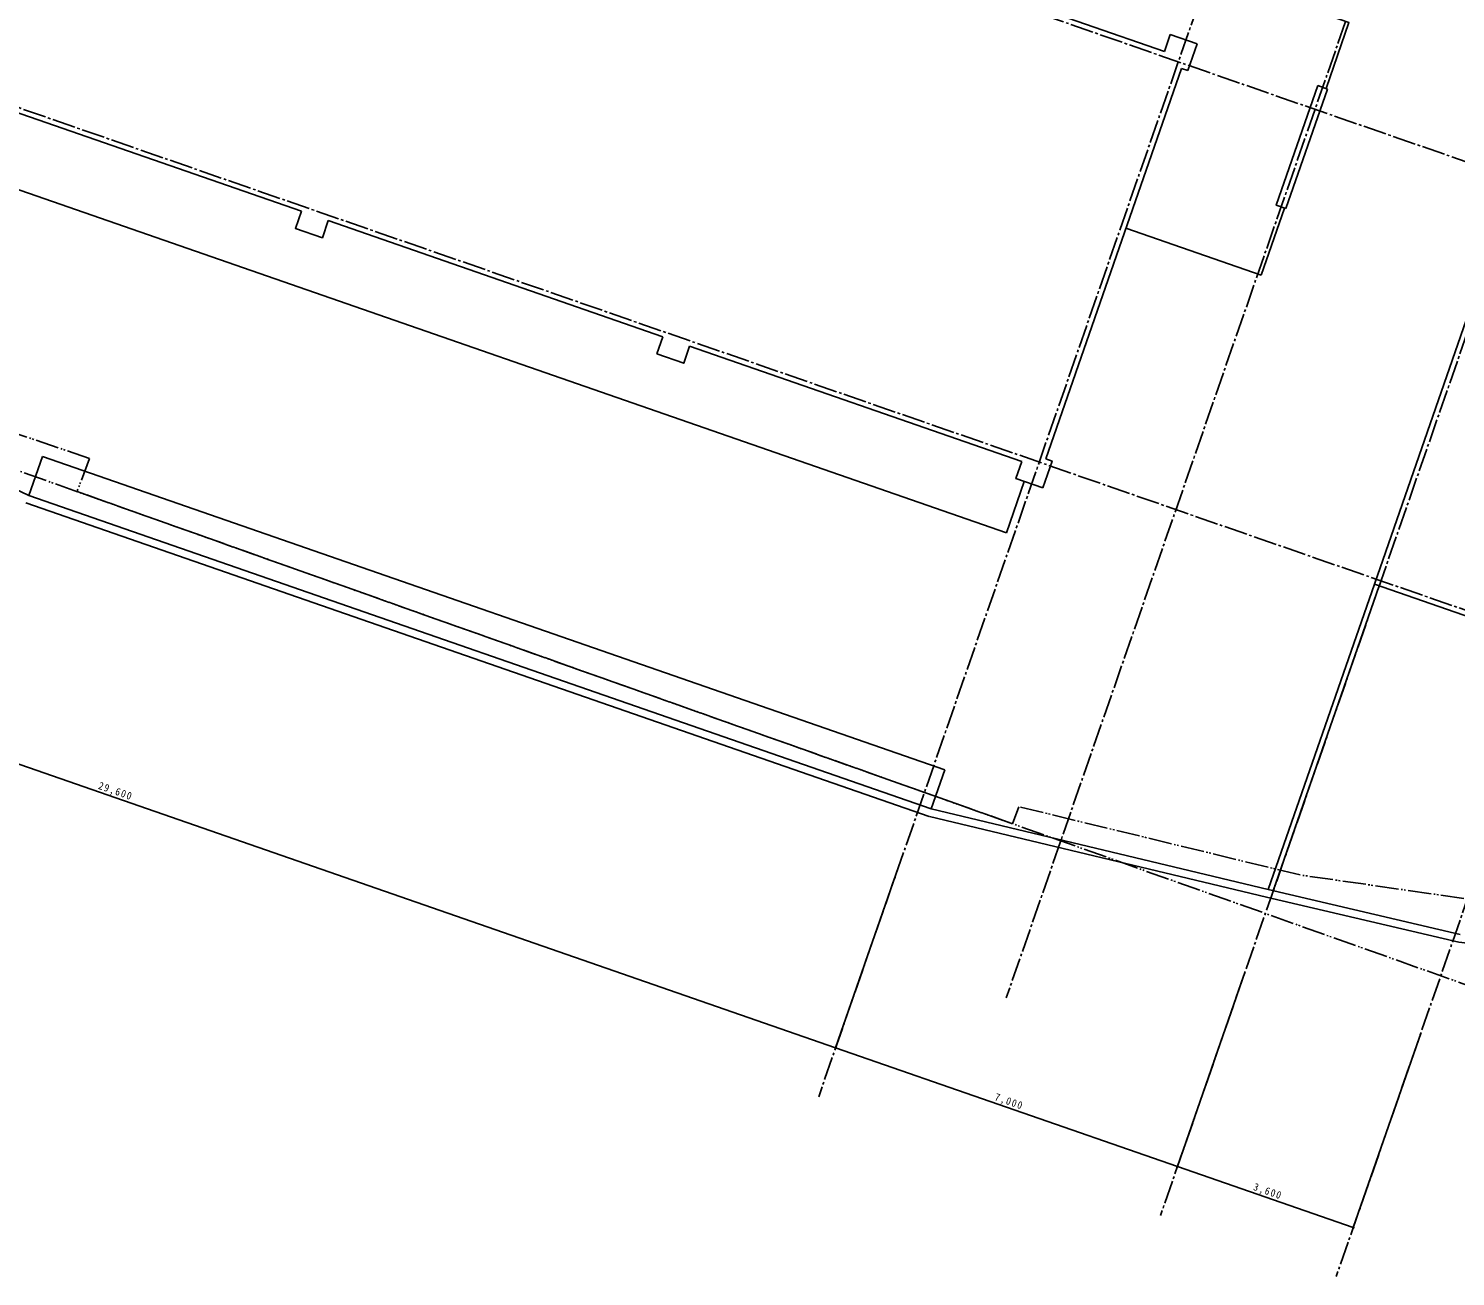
# Model space of a CAD drawing. Units: millimetres at full size, sheet at 1:50. Extents: x -203252 to 31334, y -69111 to 25373.
# Drawn here: x -178785 to -151181, y -44994 to -20846 of the extents above; entities that cross this region are included whole.
import ezdxf

# ---------------------------------------------------------------- set-up
doc = ezdxf.new("R2010")
doc.units = ezdxf.units.MM
doc.header["$LTSCALE"] = 50
doc.header["$PDMODE"] = 32
doc.header["$PDSIZE"] = 25
doc.linetypes.add('CHAIN2', pattern=[12, 9, -1, 1, -1])
doc.linetypes.add('DOUBLE_CHAIN2', pattern=[12.8, 9, -1, 0.6, -0.6, 0.6, -1])
for name, color, linetype in [('2-1', 7, 'Continuous'), ('2-2', 3, 'Continuous'), ('2-3', 7, 'Continuous')]:
    doc.layers.add(name, color=color, linetype=linetype)
doc.styles.add('ＭＳ ゴシック', font='')
doc.styles.get('ＭＳ ゴシック').set_extended_font_data('MS Gothic')

msp = doc.modelspace()

# ---------------------------------------------------------------- linework, layer by layer
at = {"layer": '2-1', "color": 6, "linetype": 'DOUBLE_CHAIN2'}
for p, q in [((-177603.9, -29162.96), (-180824.2, -28072.23)), ((-177603.9, -29162.96), (-177845.11, -29806.2)), ((-177845.11, -29806.2), (-159749.66, -36233.27)), ((-159626.28, -35904.26), (-159749.66, -36233.27)), ((-154184.24, -37224.95), (-159626.28, -35904.26)), ((-147848.66, -38130.72), (-154184.24, -37224.95))]:
    msp.add_line(p, q, dxfattribs=at)
at = {"layer": '2-1', "color": 4, "linetype": 'DOUBLE_CHAIN2'}
msp.add_lwpolyline([(-196667.7, -17246.43), (-194559.91, -22649.87), (-191531.43, -24945.15), (-148720.97, -40150.4)], dxfattribs=at)
at = {"layer": '2-2', "color": 7, "linetype": 'CHAIN2'}
for p, q in [((-200561.09, -6196.44), (-136705.19, -28381.69)), ((-203252.2, -13942.27), (-139396.3, -36127.52)), ((-155951.35, -19789.51), (-163499.59, -41515.63)), ((-149962.61, -23881.57), (-156887.29, -43812.92)), ((-146562, -25063.03), (-153486.68, -44994.38))]:
    msp.add_line(p, q, dxfattribs=at)
at = {"layer": '2-2'}
for p, q in [((-163239.64, -19057.05), (-156811.54, -21290.34)), ((-156696.68, -20959.72), (-156811.54, -21290.34)), ((-156696.68, -20959.72), (-156177.14, -21140.23)), ((-156177.14, -21140.23), (-156357.64, -21659.76)), ((-156480.44, -21617.1), (-159105.91, -29174.01)), ((-156480.44, -21617.1), (-156357.64, -21659.76)), ((-153655.02, -22016.48), (-154459.07, -24330.78)), ((-153843.94, -21950.84), (-153655.02, -22016.48)), ((-179976.67, -22134.68), (-173506.06, -24382.74)), ((-172986.53, -24563.24), (-166515.92, -26811.3)), ((-166630.79, -27141.92), (-166515.92, -26811.3)), ((-165996.39, -26991.8), (-159568.29, -29225.1))]:
    msp.add_line(p, q, dxfattribs=at)
at = {"layer": '2-2', "color": 4, "linetype": 'CHAIN2'}
msp.add_line((-153306.43, -20708.43), (-159870.12, -39600.71), dxfattribs=at)
at = {"layer": '2-2', "color": 7}
for p, q in [((-187544.35, -20987.55), (-159867.16, -30603.35)), ((-154487.41, -24320.94), (-154938.66, -25619.78)), ((-157555.24, -24710.71), (-154938.66, -25619.78)), ((-159522.57, -29611.5), (-159867.16, -30603.35)), ((-163171.4, -40571.02), (-161858.67, -36792.56)), ((-156559.11, -42868.31), (-155246.37, -39089.85)), ((-153158.5, -44049.77), (-151845.76, -40271.31))]:
    msp.add_line(p, q, dxfattribs=at)
msp.add_lwpolyline([(-186622.96, -9133.38), (-153240.31, -20731.4), (-153683.36, -22006.63)], dxfattribs=at)
at = {"layer": '2-2'}
for points in [[(-153843.94, -21950.84), (-154648, -24265.14), (-154459.07, -24330.78)], [(-150057.07, -23848.75), (-152748.18, -31594.58), (-149158.64, -32841.68)], [(-173506.06, -24382.74), (-173620.93, -24713.35), (-173101.39, -24893.85), (-172986.53, -24563.24)], [(-166630.79, -27141.92), (-166111.25, -27322.42), (-165996.39, -26991.8)], [(-159568.29, -29225.1), (-159683.15, -29555.71), (-159163.62, -29736.21)], [(-159105.91, -29174.01), (-158983.11, -29216.67), (-159163.62, -29736.21)]]:
    msp.add_lwpolyline(points, dxfattribs=at)
at = {"layer": '2-2', "color": 2}
for p in [(-163171.4, -40571.02), (-156559.11, -42868.31), (-153158.5, -44049.77)]:
    msp.add_point(p, dxfattribs=at)
at = {"layer": '2-3'}
for p, q in [((-178777.89, -29882.2), (-181214.56, -28723.23)), ((-178515.34, -29126.51), (-178777.89, -29882.2)), ((-161058.88, -35191.36), (-178515.34, -29126.51)), ((-161363.47, -36091.24), (-178834.89, -30021.2)), ((-161321.43, -35947.05), (-178777.89, -29882.2)), ((-191131.97, -30856.77), (-163171.4, -40571.02)), ((-161058.88, -35191.36), (-161321.43, -35947.05)), ((-161321.43, -35947.05), (-154802.61, -37507.87)), ((-154802.61, -37507.87), (-151090.15, -38375.17)), ((-163171.4, -40571.02), (-156559.11, -42868.31)), ((-156559.11, -42868.31), (-153158.5, -44049.77))]:
    msp.add_line(p, q, dxfattribs=at)
at = {"layer": '2-3', "color": 4}
for p, q in [((-152748.18, -31594.58), (-154802.61, -37507.87)), ((-152653.72, -31627.4), (-154704.69, -37530.74))]:
    msp.add_line(p, q, dxfattribs=at)
at = {"layer": '2-3'}
msp.add_lwpolyline([(-161356.35, -36092.92), (-154837.14, -37653.84), (-151115.93, -38523.19), (-148165.87, -38865.15)], dxfattribs=at)

# ---------------------------------------------------------------- texts
at = {"layer": '2-2', "color": 7, "char_height": 146.6, "attachment_point": 7, "rotation": 340.841, "style": 'ＭＳ ゴシック'}
for s, insert in [('\\T1.28;\\W0.9;29,600', (-177459.67, -35591.01)), ('\\T1.28;\\W0.9;7,000', (-160120.1, -41615.24)), ('\\T1.28;\\W0.9;3,600', (-155113.65, -43354.62))]:
    msp.add_mtext(s, dxfattribs=dict(at, insert=insert))

doc.saveas('drawing.dxf')
